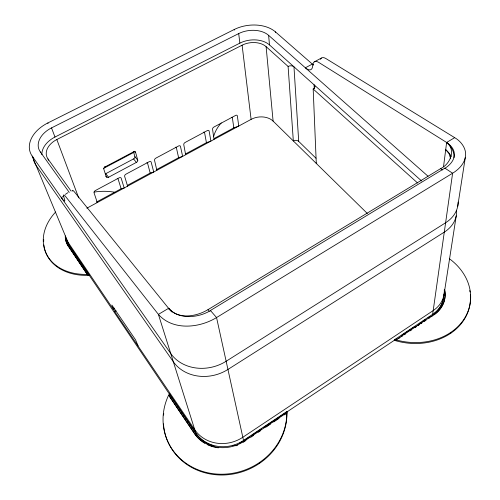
<?xml version="1.0" encoding="UTF-8"?>
<svg xmlns="http://www.w3.org/2000/svg" width="500" height="500" viewBox="0 0 500 500"><rect width="100%" height="100%" fill="white"/><g stroke="black" fill="none" stroke-linecap="round" stroke-linejoin="round"><path stroke-width="0.75" d="M443.744 294.913A32.45 26.519 9 0 1 432.669 314.294L394.356 339.85L394.319 340.312A58.906 48.188 9.1 0 0 470.337 294.844M394.356 339.85L395.962 340.325L396.006 339.862L433.644 314.744A33.819 27.631 9 0 0 444.787 290.212M138.119 345.85L135.5 339.75L111.875 305.05L114.669 311.5L194.744 429.719A34.588 31.644 -19.8 0 0 242.825 437.262L433.194 310.581A32.644 26.6 8.8 0 0 444.288 289.744M443.525 166.719L446.625 142.463L454.681 137.656C461.438 141.544 467.069 149.206 465.331 157.331L457.7 206.425M444.812 168.594L444.875 168.137L452.612 173.231L432.6 314.769M433.575 315.219L433.644 314.744M443.913 295.269L456.231 215.881M450.763 333.244L450.925 332.3M465.331 157.331C463.919 164.294 458.475 169.644 452.612 173.231L216.556 317.562C199.356 328.094 172.881 330.9 158.406 314.387L66.025 197.044A24.294 2.9 60.9 0 0 65.763 196.713A14.663 1.762 61 0 0 63.931 197.419A13.713 1.644 61 0 0 64.088 197.9L64.212 198.231A14.438 1.694 61.1 0 1 61.256 197.5M168.819 395.506L169.531 394.056L195.75 432.906A34.362 31.519 -20.1 0 0 243.525 440.444L286.844 411.55L286.881 413.15L286.831 412.725L244.231 441.156A35.819 32.844 -20 0 1 194.406 433.288L168.669 395.081L171.544 399.556M244.881 440L243.612 440.85L216.556 317.562L210.425 310.487L444.875 168.137M245.263 439.75L246.363 439.012M246.788 438.731L249.331 437.031M251.238 435.763L261.356 429.012M263.238 427.756L268.9 423.975M269.225 423.762L270.3 423.044M270.769 422.731L272.994 421.25M273.881 420.656L276.375 418.994M276.75 418.738L396.225 339.038M401.85 335.288L405.213 333.044M406.413 332.238L408.219 331.037M409.306 330.312L411.219 329.038M412.394 328.25L414.244 327.019M419.781 323.325L421.012 322.5M422.919 321.231L425.519 319.494M428.081 317.787L430.019 316.494M244.862 441.2L245.944 440.481M250.8 437.238L251.875 436.519M252.413 436.163L253.487 435.444M258.312 432.225L260.45 430.794M265.781 427.238L268.438 425.462M268.969 425.106L270.562 424.044M273.738 421.925L275.85 420.513M276.375 420.163L279.012 418.406M284.262 414.9L286.356 413.5M395.962 340.325L397.156 339.531M398.35 338.731L400.138 337.544M401.325 336.744L402.512 335.956M404.294 334.762L405.481 333.975M410.213 330.819L411.388 330.031M414.919 327.669L416.681 326.494M417.856 325.712L419.613 324.538M420.781 323.756L421.95 322.975M424.288 321.419L426.031 320.256M428.938 318.312L430.1 317.538M431.262 316.762L432.419 315.994M65.344 194.387L67.919 192.681M72.169 191.219A14.612 1.913 61 0 1 74.531 192.044L168.594 308.312C178.356 319.831 196.469 316.637 208.012 309.644L440.688 168.581C450.144 164.156 456.369 149.856 446.625 142.463L318.831 62.462A21.919 9.444 62.4 0 0 318.45 62.231A13.319 5.769 62.6 0 0 312.731 65.019A12.444 5.381 62.6 0 0 312.675 65.581L312.656 65.95A13.113 5.562 63.3 0 1 305.344 67.744M171.875 311.925A30.869 25.506 -15 0 1 168.594 308.312L158.406 314.387L195.881 433.312A34.331 31.506 -20.1 0 0 213.25 445.731M114.731 311.588L116.056 310.806M113.287 308.956L114.637 308.169M96.506 202.056L121.137 188.75L124.188 188L121.188 178.238A1.994 1.312 -37.1 0 0 119.056 177.869L95.356 190.562A2.019 1.331 -35.4 0 0 94.044 192.8L97.269 202.494M127.725 185.188L150.194 173.05L153.744 172.019L151.169 162.156A1.969 1.288 -39.2 0 0 149.131 161.75L125.975 174.156A1.988 1.306 -37.6 0 0 124.644 176.388L127.594 186.156L127.2 186.256M156.637 169.569L178.612 157.694L182.644 156.394L180.475 146.438A1.944 1.262 -41.2 0 0 178.531 146L155.9 158.125A1.963 1.281 -39.7 0 0 154.544 160.344L156.844 170.287M185.431 154.006L206.419 142.669L210.906 141.113L209.131 131.069A1.919 1.231 -43.1 0 0 207.275 130.6L185.144 142.456A1.938 1.25 -41.7 0 0 183.775 144.669L185.637 154.719M214.294 138.412L233.825 127.856L238.75 126.056L237.356 115.931A1.906 1.2 -44.9 0 0 235.581 115.431L213.944 127.025A1.919 1.225 -43.5 0 0 212.562 129.231L214 139.381M86.844 208.188L251.106 119.375A16.006 11.456 -6.7 0 1 273.1 121.106L367.331 213.475M105.806 176.213L106.325 176.887A2.025 1.35 -36.5 0 0 108.519 177.262L136.394 162.394A2 1.325 -38.6 0 0 137.744 160.144L135.575 152.325L134.675 151.237M314.25 61.856L321.4 58.056M105.262 173.894A2.019 1.35 -36.4 0 0 105.763 173.688L133.556 158.912A1.988 1.325 -38.5 0 0 134.9 156.669L133.5 151.688M61.275 197.544L63.869 196.163M305.35 67.794L312.331 64.081A13.075 5.663 63.3 0 0 313.312 64.825M106.325 176.887L103.8 169.15A2.044 1.375 -36.6 0 1 105.144 166.856L133.444 151.888A2.019 1.35 -38.7 0 1 135.575 152.325M103.562 168.388L134.406 152.069M41.844 154.669A23.575 16.287 -18.2 0 1 54.975 137.044L239.869 43.125A21.65 14.294 -7 0 1 269.475 44.913L421.613 180.981M48.513 160.294L47.969 158.925A19.081 13.181 -18.2 0 1 56.825 139.531L242.1 45.188A17.519 11.562 -7 0 1 266.106 46.644L288.1 66.438A4.231 2.844 -5 0 1 293.975 66.819L298.7 141.381L315.994 158.238M40.544 152.487L40.312 151.912A23.863 16.319 -18 0 1 51.531 127.9L238.694 33.587A21.888 14.294 -7 0 1 268.619 35.325L428 176.219M195.881 433.312L69.662 246.275L32.175 156.075A32.969 22.55 -18 0 1 47.838 122.963L234.225 29.506A30.244 19.75 -7 0 1 275.406 31.856L313.475 65.081M43.894 244.95A52.806 39.819 -19.9 0 0 89.225 275.262L89.038 274.794L87.575 274.856L68.2 245.912A30.319 22.831 -19.9 0 1 65.231 236.256M454.681 137.656L325.65 58.4A13.256 5.856 62.7 0 0 320.375 59.319M440.688 168.581L442.306 169.988M314.25 88.694L314.088 84.812A4.338 2.975 -3.8 0 1 313.181 89.012L417.594 182.987M134.9 156.669L137.744 160.144M133.556 158.912L136.394 162.394M104.794 166.406L105.144 166.856M105.763 173.688L108.519 177.262M208.012 309.644L209.194 311.181M47.969 158.925L71 191.019M40.312 151.912L69.262 192.425M32.175 156.075L170.75 353.556A39.913 34.2 -16 0 0 226.144 361.256L445.606 222.769A37.256 28.087 5.3 0 0 458.119 202.05M113.644 309.731L67.931 242.1A29.25 21.95 -19.8 0 1 65.481 236.462M89.038 274.794L69.469 245.8A29.094 21.919 -19.9 0 1 67.025 240.175M68.2 245.912L87.575 274.856M171.938 400.138L173.506 402.469M173.9 403.056L194.537 433.694A35.788 32.825 -20.1 0 0 204.794 443.281M47.838 122.963L48.056 123.537M56.825 139.531L78.7 197.869M51.531 127.9L54.975 137.044M169.531 394.056L169.675 394.487M194.406 433.288L194.537 433.694M121.137 188.75L118.156 179.181A1.963 1.288 -36.9 0 0 117.212 178.531M168.594 308.312L168.831 309.106M150.194 173.05L147.619 163.388A1.931 1.262 -39 0 0 146.888 162.738M210.425 310.487L210.519 310.894M178.612 157.694L176.431 147.938A1.906 1.238 -41 0 0 175.294 147.256M244.231 441.156L244.312 441.512M259.444 462.519L259.6 463.306M206.419 142.669L204.619 132.825A1.887 1.212 -42.9 0 0 203.694 132.119M450.669 158.812L449.106 153.688L445.706 149.65A28.388 20.65 4.3 0 1 451.2 156.425M233.825 127.856L232.387 117.938A1.869 1.181 -44.6 0 0 231.794 117.25M234.225 29.506L234.3 30.106M238.694 33.587L239.869 43.125M242.1 45.188L251.106 119.375M266.106 46.644L273.1 121.106M268.619 35.325L269.475 44.913M275.406 31.856L275.456 32.462M288.1 66.438L293.331 140.931A3.862 2.806 -4.4 0 1 298.7 141.381M313.181 89.012L316.288 163.438A3.95 2.925 -3 0 0 316.825 163.069M286.844 411.55L286.863 411.95A62.375 57.275 -20.2 0 1 228.075 474.7A62.375 57.275 -20.2 0 1 163.469 423.856M163.6 415.1A62.375 57.275 -20.2 0 1 163.762 413.625M286.831 412.725A62.481 57.331 -20.1 0 1 211.906 473.525A62.481 57.331 -20.1 0 1 168.669 395.081M244.319 441.562A35.788 32.825 -20.1 0 1 243.219 442.275M237.812 445.056A35.788 32.825 -20.1 0 1 235.844 445.825M218.438 447.831A35.788 32.825 -20.1 0 1 207.262 444.6M242.556 441.531A34.331 31.506 -20.1 0 1 239.181 443.381M234.85 445.15A34.331 31.506 -20.1 0 1 232.869 445.763M87.381 274.387A52.881 39.837 -19.9 0 1 46.55 254.269A52.881 39.837 -19.9 0 1 55.644 211.994M94.219 192.075A52.881 39.837 -19.9 0 1 115.275 192.362M43.688 241.594A52.806 39.819 -19.9 0 1 43.731 239.537M68.4 246.388A30.3 22.825 -19.9 0 1 65.438 235.95M69.662 246.275A29.075 21.913 -19.9 0 1 67.219 240.65M213.619 136.6A48.925 35.456 -6.6 0 1 221.219 122.956M469.762 290.55A58.906 48.188 9.1 0 1 470.006 291.975M449.363 258.712A59 48.219 9 0 1 463.95 319.25A59 48.219 9 0 1 396.006 339.862M444.406 289.294A33.794 27.619 9 0 1 434.15 314.825M443.556 297.469A32.425 26.513 9 0 1 434.744 313.194M456.637 210.8A36.763 27.956 5.6 0 1 444.288 232.131L227.944 369.444A39.344 33.956 -16.3 0 1 173.331 361.75L35.931 165.119A32.575 22.506 -18.2 0 1 33.106 157.119M446.625 142.463A28.656 20.706 4.1 0 1 453.988 157.631M446.488 142.55A28.988 17.944 -5.1 0 1 445 168.219M210.519 310.6A31.181 22.119 -19.8 0 1 168.775 308.206"/></g></svg>
